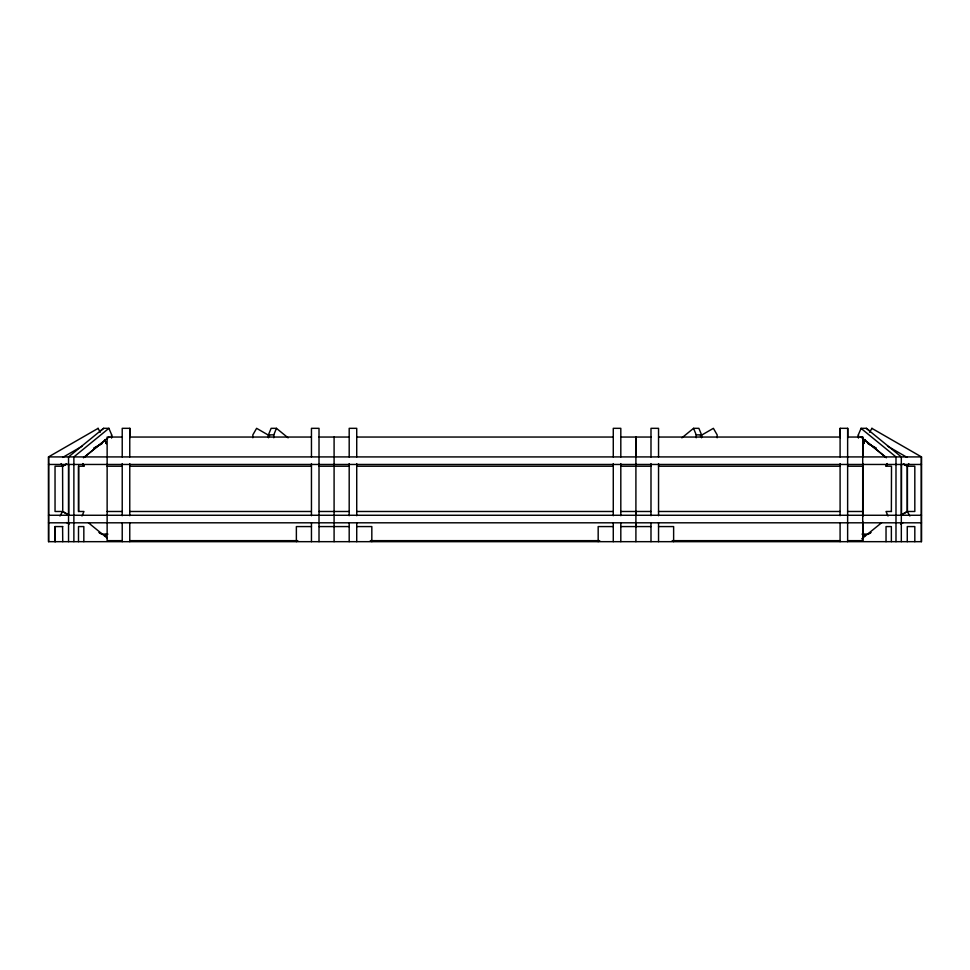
<?xml version="1.0" encoding="UTF-8"?>
<svg xmlns="http://www.w3.org/2000/svg" width="970" height="970" viewBox="0 0 970 970"><rect width="100%" height="100%" fill="white"/><g stroke="black" fill="none" stroke-linecap="round" stroke-linejoin="round"><path stroke-width="1.45" d="M635.908 522.551L635.908 527.074L635.884 522.551M635.871 515.409L635.871 511.481M847.598 540.654L862.73 540.654L862.73 534.118M862.694 515.409L862.706 463.599M862.718 457.161L862.73 437.046L847.61 437.046M81.977 516.016L83.966 511.481L78.497 511.481L78.497 466.218L83.966 466.218L82.899 463.599M105.293 536.386L106.215 534.118M268.447 437.773L268.447 434.863L271.115 428.328L276.45 428.328L288.126 437.858M273.782 437.773L273.782 434.863L276.45 428.328M861.117 428.328L858.304 434.863L858.304 437.773M863.639 443.581L865.24 439.665M863.785 443.581L865.385 439.665M887.101 463.599L886.034 466.218L891.503 466.218L891.369 511.481M886.168 466.218L887.235 463.599M59.982 516.016L62.589 511.481L69.27 515.264M869.569 432.256L871.981 428.328M909.884 516.016L907.265 511.481L907.265 466.218L908.781 463.599M100.189 431.189L103.693 428.328M83.468 457.791L108.882 437.046M84.766 456.846L105.56 439.871M681.874 437.858L693.55 428.328L698.885 428.328L701.553 434.863L701.553 437.773M861.772 538.835L881.548 522.806M871.836 428.328L921.488 456.918L921.488 541.672L48.512 541.672L48.5 456.918L98.164 428.328M62.723 457.416L82.341 446.103M61.074 463.599L62.589 466.218L66.506 463.951M93.945 448.104L101.935 443.581L94.09 448.116M66.663 463.951L62.723 466.218L55.035 466.218L55.047 511.481L62.735 511.481L62.577 466.218M700.352 435.857L713.386 428.328L717.157 434.863L717.157 437.773M868.065 534.118L870.696 532.603M900.73 515.264L907.277 511.481L914.819 511.481L914.819 466.218L907.265 466.218L903.337 463.951M870.842 532.615L868.223 534.118L862.027 534.118M900.9 515.264L907.435 511.481L907.423 466.218L903.494 463.951M900.584 524.055L903.203 522.551M109.028 428.328L103.547 428.328L68.543 456.918L68.543 541.672M268.447 434.863L273.782 434.863M693.55 428.328L696.217 434.863L701.553 434.863M122.39 437.046L107.136 437.046L107.136 540.654L122.256 540.654M129.822 437.046L311.406 437.046M318.96 437.046L349.188 437.046M356.73 437.046L613.27 437.046M620.812 437.046L651.04 437.046M658.594 437.046L840.178 437.046M48.5 456.918L921.488 456.918M48.5 464.46L921.488 464.46M107.136 466.218L122.256 466.218M129.822 466.218L311.394 466.218M318.96 466.218L349.188 466.218M356.73 466.218L613.27 466.218M620.812 466.218L651.028 466.218M658.509 466.218L840.044 466.218M847.574 466.218L862.73 466.218M107.136 511.481L122.256 511.481M129.822 511.481L311.394 511.481M318.96 511.481L349.188 511.481M356.73 511.481L613.27 511.481M620.812 511.481L651.028 511.481M658.509 511.481L840.044 511.481M847.574 511.481L862.73 511.481L862.706 516.016M891.503 511.481L886.034 511.481L888.023 516.016M48.5 515.264L921.488 515.264M48.5 522.806L921.488 522.806M62.735 526.577L55.047 526.577L55.047 541.672M311.455 526.577L296.371 526.577L296.371 541.672M319.009 526.577L349.188 526.577M356.73 526.577L371.825 526.577L371.825 541.672M613.27 526.577L598.175 526.577L598.175 541.672M620.812 526.577L650.991 526.577M658.545 526.577L673.629 526.577L673.629 541.672M107.912 534.118L101.801 534.118L99.158 532.615M129.822 540.654L297.778 540.654M370.31 540.654L599.69 540.654M672.198 540.654L840.044 540.654M887.514 446.103L907.12 457.416M876.055 448.104L868.065 443.581L875.91 448.116M269.648 435.857L256.613 428.328L252.843 434.863L252.843 437.773M99.304 532.603L101.935 534.118M62.565 511.481L69.1 515.264M66.639 522.551L69.246 524.055M869.957 431.189L866.452 428.328L860.972 428.328L895.989 456.918L895.989 541.672M866.307 428.328L901.324 456.918L901.324 541.672M865.737 440.816L885.38 456.846M860.972 437.046L886.386 457.791M88.452 522.806L106.93 537.889M98.019 428.328L100.286 432.256M863.639 534.118L864.573 536.386M104.76 439.665L106.36 443.581M104.614 439.665L106.215 443.581M82.765 463.599L83.832 466.218M862.73 437.046L862.73 443.581M862.718 522.054L862.73 540.654M635.884 463.599L635.884 466.218M921.354 456.918L921.354 541.672M914.819 541.672L914.819 526.577L907.265 526.577L907.265 541.672M901.457 464.46L901.457 515.264M891.369 541.672L891.369 526.577L886.034 526.577L886.034 541.672M862.863 443.084L862.863 457.161M862.863 463.599L862.863 516.016M862.863 522.054L862.863 534.615M862.718 456.918L862.718 464.46M862.718 515.264L862.718 522.806M858.45 434.863L858.45 437.773M847.78 437.773L847.78 428.328L840.093 428.328L840.093 456.918M847.635 428.328L847.635 541.672M840.238 428.328L840.238 437.773M840.093 463.599L840.093 515.725M840.093 522.806L840.093 541.672M696.217 434.863L696.217 437.773M658.545 456.918L658.545 428.328L650.991 428.328L650.991 456.918M658.545 463.599L658.545 515.725M658.545 522.806L658.545 541.672M650.991 463.599L650.991 515.725M650.991 522.806L650.991 541.672M635.908 456.918L635.908 522.806M635.908 526.577L635.908 541.672M620.812 456.918L620.812 428.328L613.27 428.328L613.27 456.918M620.812 463.599L620.812 515.725M620.812 522.806L620.812 541.672M613.27 463.599L613.27 515.725M613.27 522.806L613.27 541.672M356.73 456.918L356.73 428.328L349.188 428.328L349.188 456.918M356.73 463.599L356.73 515.725M356.73 522.806L356.73 541.672M349.188 463.599L349.188 515.725M349.188 522.806L349.188 541.672M334.092 437.046L334.092 456.664M334.092 456.918L334.092 541.672M319.009 541.672L319.009 428.328L311.455 428.328L311.455 456.918M311.455 463.599L311.455 515.725M311.455 522.806L311.455 541.672M129.907 437.773L129.907 428.328L122.22 428.328L122.22 456.918M129.762 428.328L129.762 456.918M129.762 463.599L129.762 515.725M129.762 522.806L129.762 541.672M122.22 463.599L122.22 515.725M122.22 522.806L122.22 541.672M111.695 437.773L111.695 434.863L108.882 428.328L73.878 456.918L73.878 541.672M111.55 434.863L111.55 437.773M83.832 541.672L83.832 526.577L78.497 526.577L78.497 541.672M78.631 466.218L78.631 511.481M68.676 464.46L68.676 515.264M62.589 526.577L62.735 541.672M55.181 526.577L55.181 541.672M48.645 456.918L48.645 541.672M635.908 437.046L635.884 456.664L635.908 437.046"/></g></svg>
